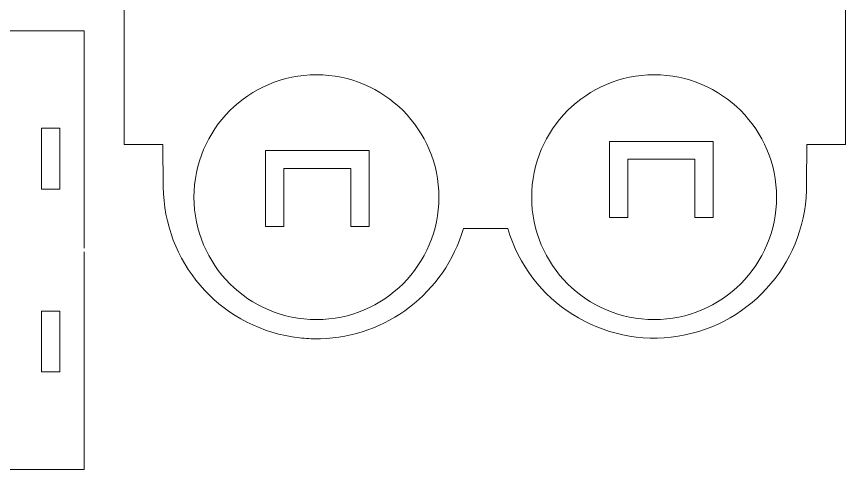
# Model space of a CAD drawing. Header units: centimetres. Extents: x -259 to 261, y 17 to 228.
# Drawn here: x 2.87 to 16.55, y 182.78 to 190.26 of the extents above; entities that cross this region are included whole.
import ezdxf

# ---------------------------------------------------------------- set-up
doc = ezdxf.new("R2010")
doc.units = ezdxf.units.CM
doc.header["$MEASUREMENT"] = 0
doc.layers.add('layer 1', color=7, linetype='Continuous')

msp = doc.modelspace()

# ---------------------------------------------------------------- linework, layer by layer
at = {"layer": 'layer 1', "lineweight": 9}
for points, knots in [([(5.2877, 187.44366), (5.2877, 187.44366), (5.27977, 188.14542), (5.27977, 188.14542), (5.27977, 188.14542), (5.27977, 188.14542), (4.64236, 188.14542), (4.64236, 188.14542), (4.64236, 188.14542), (4.64236, 188.14542), (4.64236, 190.4891), (4.64236, 190.4891), (4.64236, 190.4891), (4.64236, 190.4891), (5.27977, 190.4891), (5.27977, 190.4891)], [0, 0, 0, 0, 0.2, 0.2, 0.2, 0.2, 0.4, 0.4, 0.4, 0.4, 0.6, 0.6, 0.6, 0.6, 1, 1, 1, 1]), ([(15.90836, 190.4891), (15.90836, 190.4891), (16.54577, 190.4891), (16.54577, 190.4891), (16.54577, 190.4891), (16.54577, 190.4891), (16.54577, 188.14542), (16.54577, 188.14542), (16.54577, 188.14542), (16.54577, 188.14542), (15.90836, 188.14542), (15.90836, 188.14542), (15.90836, 188.14542), (15.90836, 188.14542), (15.90413, 187.4985), (15.90413, 187.4985)], [0, 0, 0, 0, 0.2, 0.2, 0.2, 0.2, 0.4, 0.4, 0.4, 0.4, 0.6, 0.6, 0.6, 0.6, 1, 1, 1, 1]), ([(7.81476, 189.29394), (6.6986, 189.29394), (5.79371, 188.38911), (5.79371, 187.27293), (5.79371, 187.27293), (5.79371, 186.15679), (6.6986, 185.25194), (7.81476, 185.25194), (7.81476, 185.25194), (8.9309, 185.25194), (9.8357, 186.15679), (9.8357, 187.27293), (9.8357, 187.27293), (9.8357, 188.38911), (8.9309, 189.29394), (7.81476, 189.29394)], [0, 0, 0, 0, 0.2, 0.2, 0.2, 0.2, 0.4, 0.4, 0.4, 0.4, 0.6, 0.6, 0.6, 0.6, 1, 1, 1, 1]), ([(13.38885, 189.29394), (12.27271, 189.29394), (11.36785, 188.38912), (11.36785, 187.27293), (11.36785, 187.27293), (11.36785, 186.15679), (12.27271, 185.25194), (13.38885, 185.25194), (13.38885, 185.25194), (14.50503, 185.25194), (15.40985, 186.15679), (15.40985, 187.27293), (15.40985, 187.27293), (15.40985, 188.38912), (14.50503, 189.29394), (13.38885, 189.29394)], [0, 0, 0, 0, 0.2, 0.2, 0.2, 0.2, 0.4, 0.4, 0.4, 0.4, 0.6, 0.6, 0.6, 0.6, 1, 1, 1, 1]), ([(14.05959, 187.8988), (14.05959, 187.8988), (12.95272, 187.8988), (12.95272, 187.8988), (12.95272, 187.8988), (12.95272, 187.8988), (12.95272, 186.93725), (12.95272, 186.93725), (12.95272, 186.93725), (12.95272, 186.93725), (12.65087, 186.93725), (12.65087, 186.93725), (12.65087, 186.93725), (12.65087, 186.93725), (12.65087, 188.19447), (12.65087, 188.19447), (12.65087, 188.19447), (12.65087, 188.19447), (12.95272, 188.19447), (12.95272, 188.19447), (12.95272, 188.19447), (12.95272, 188.19447), (14.05959, 188.19447), (14.05959, 188.19447), (14.05959, 188.19447), (14.05959, 188.19447), (14.36143, 188.19447), (14.36143, 188.19447), (14.36143, 188.19447), (14.36143, 188.19447), (14.36143, 186.93725), (14.36143, 186.93725), (14.36143, 186.93725), (14.36143, 186.93725), (14.05959, 186.93725), (14.05959, 186.93725), (14.05959, 186.93725), (14.05959, 186.93725), (14.05959, 187.8988), (14.05959, 187.8988)], [0, 0, 0, 0, 0.09090909, 0.09090909, 0.09090909, 0.09090909, 0.18181818, 0.18181818, 0.18181818, 0.18181818, 0.27272727, 0.27272727, 0.27272727, 0.27272727, 0.36363636, 0.36363636, 0.36363636, 0.36363636, 0.45454545, 0.45454545, 0.45454545, 0.45454545, 0.54545455, 0.54545455, 0.54545455, 0.54545455, 0.63636364, 0.63636364, 0.63636364, 0.63636364, 0.72727273, 0.72727273, 0.72727273, 0.72727273, 0.81818182, 0.81818182, 0.81818182, 0.81818182, 1, 1, 1, 1]), ([(8.38375, 187.74879), (8.38375, 187.74879), (7.27688, 187.74879), (7.27688, 187.74879), (7.27688, 187.74879), (7.27688, 187.74879), (7.27688, 186.78724), (7.27688, 186.78724), (7.27688, 186.78724), (7.27688, 186.78724), (6.97503, 186.78724), (6.97503, 186.78724), (6.97503, 186.78724), (6.97503, 186.78724), (6.97503, 188.04446), (6.97503, 188.04446), (6.97503, 188.04446), (6.97503, 188.04446), (7.27688, 188.04446), (7.27688, 188.04446), (7.27688, 188.04446), (7.27688, 188.04446), (8.38375, 188.04446), (8.38375, 188.04446), (8.38375, 188.04446), (8.38375, 188.04446), (8.6856, 188.04446), (8.6856, 188.04446), (8.6856, 188.04446), (8.6856, 188.04446), (8.6856, 186.78724), (8.6856, 186.78724), (8.6856, 186.78724), (8.6856, 186.78724), (8.38375, 186.78724), (8.38375, 186.78724), (8.38375, 186.78724), (8.38375, 186.78724), (8.38375, 187.74879), (8.38375, 187.74879)], [0, 0, 0, 0, 0.09090909, 0.09090909, 0.09090909, 0.09090909, 0.18181818, 0.18181818, 0.18181818, 0.18181818, 0.27272727, 0.27272727, 0.27272727, 0.27272727, 0.36363636, 0.36363636, 0.36363636, 0.36363636, 0.45454545, 0.45454545, 0.45454545, 0.45454545, 0.54545455, 0.54545455, 0.54545455, 0.54545455, 0.63636364, 0.63636364, 0.63636364, 0.63636364, 0.72727273, 0.72727273, 0.72727273, 0.72727273, 0.81818182, 0.81818182, 0.81818182, 0.81818182, 1, 1, 1, 1]), ([(10.24176, 186.75812), (9.93097, 185.68679), (8.96461, 184.96484), (7.8846, 184.93572), (7.8846, 184.93572), (7.87657, 184.93595), (7.73755, 184.93616), (7.72955, 184.93647), (7.72955, 184.93647), (7.62557, 184.94001), (7.52086, 184.94996), (7.41573, 184.96676), (7.41573, 184.96676), (6.19184, 185.1625), (5.29603, 186.21458), (5.2877, 187.44366)], [0, 0, 0, 0, 0.2, 0.2, 0.2, 0.2, 0.4, 0.4, 0.4, 0.4, 0.6, 0.6, 0.6, 0.6, 1, 1, 1, 1]), ([(15.90413, 187.4985), (15.92246, 186.25243), (15.02347, 185.17699), (13.78791, 184.97851), (13.78791, 184.97851), (12.53533, 184.77723), (11.32898, 185.54017), (10.97389, 186.75812)], [0, 0, 0, 0, 0.33333333, 0.33333333, 0.33333333, 0.33333333, 1, 1, 1, 1])]:
    msp.add_open_spline(points, degree=3, knots=knots, dxfattribs=at)
at = {"layer": 'layer 1', "color": 250, "lineweight": 9}
for points, knots in [([(-15.98624, 190.02199), (-15.98624, 190.02199), (3.98266, 190.02199), (3.98266, 190.02199), (3.98266, 190.02199), (3.98266, 190.02199), (3.98266, 186.42985), (3.98266, 186.42985)], [0, 0, 0, 0, 0.33333333, 0.33333333, 0.33333333, 0.33333333, 1, 1, 1, 1]), ([(3.27832, 188.41205), (3.27832, 188.41205), (3.58018, 188.41205), (3.58018, 188.41205), (3.58018, 188.41205), (3.58018, 188.41205), (3.58018, 187.40587), (3.58018, 187.40587), (3.58018, 187.40587), (3.58018, 187.40587), (3.27832, 187.40587), (3.27832, 187.40587), (3.27832, 187.40587), (3.27832, 187.40587), (3.27832, 188.41205), (3.27832, 188.41205)], [0, 0, 0, 0, 0.2, 0.2, 0.2, 0.2, 0.4, 0.4, 0.4, 0.4, 0.6, 0.6, 0.6, 0.6, 1, 1, 1, 1]), ([(3.98266, 186.36948), (3.98266, 186.36948), (3.98266, 182.77735), (3.98266, 182.77735), (3.98266, 182.77735), (3.98266, 182.77735), (-16.54898, 182.77735), (-16.54898, 182.77735)], [0, 0, 0, 0, 0.33333333, 0.33333333, 0.33333333, 0.33333333, 1, 1, 1, 1]), ([(3.27832, 185.39347), (3.27832, 185.39347), (3.27832, 184.38727), (3.27832, 184.38727), (3.27832, 184.38727), (3.27832, 184.38727), (3.58018, 184.38727), (3.58018, 184.38727), (3.58018, 184.38727), (3.58018, 184.38727), (3.58018, 185.39347), (3.58018, 185.39347), (3.58018, 185.39347), (3.58018, 185.39347), (3.27832, 185.39347), (3.27832, 185.39347)], [0, 0, 0, 0, 0.2, 0.2, 0.2, 0.2, 0.4, 0.4, 0.4, 0.4, 0.6, 0.6, 0.6, 0.6, 1, 1, 1, 1])]:
    msp.add_open_spline(points, degree=3, knots=knots, dxfattribs=at)
at = {"layer": 'layer 1', "lineweight": 9}
msp.add_open_spline([(10.97389, 186.75812), (10.97389, 186.75812), (10.24176, 186.75812), (10.24176, 186.75812)], degree=3, dxfattribs=at)

doc.saveas('drawing.dxf')
